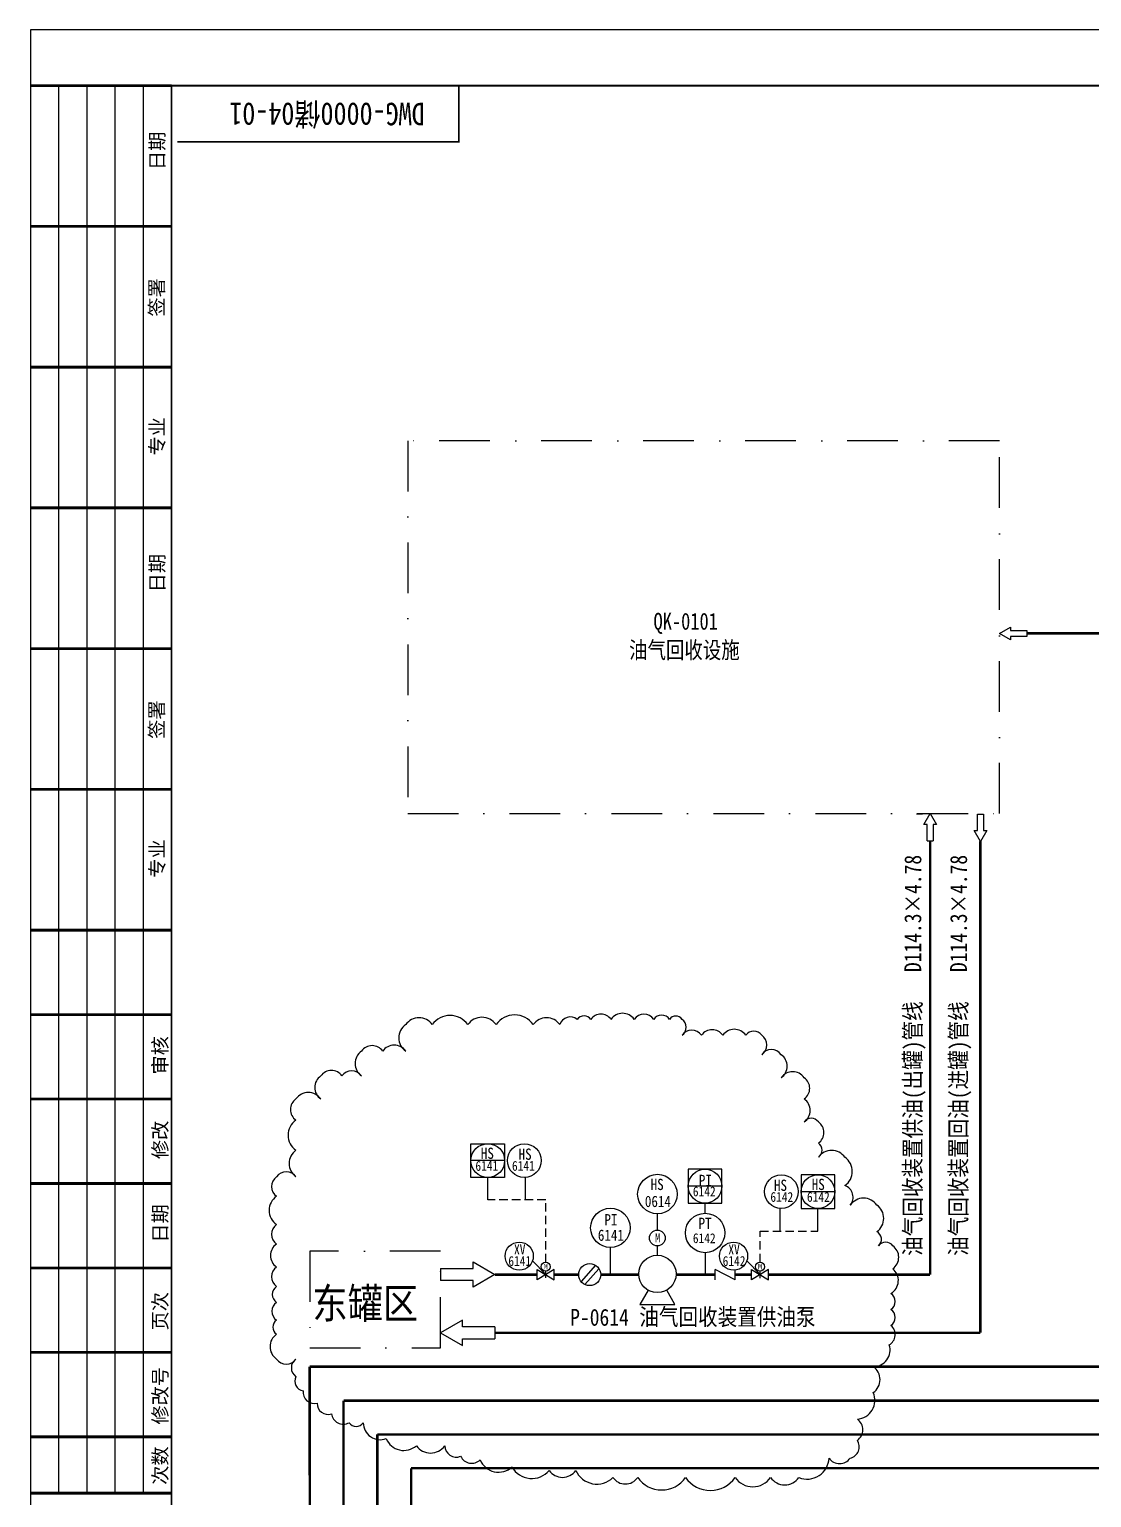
# Model space of a CAD drawing. Header units: millimetres. Extents: x 36820 to 41163, y -3485 to -2358.
# Drawn here: x 39432.8 to 39621.5, y -2735.6 to -2474.8 of the extents above; entities that cross this region are included whole.
import ezdxf
from ezdxf.enums import TextEntityAlignment as Align

# ---------------------------------------------------------------- set-up
doc = ezdxf.new("R2010")
doc.units = ezdxf.units.MM
doc.header["$LTSCALE"] = 6
doc.linetypes.add('DASHDOT', pattern=[1, 0.5, -0.25, 0, -0.25])
doc.linetypes.add('HIDDEN', pattern=[0.375, 0.25, -0.125])
for name, color, linetype in [('bc', 7, 'Continuous'), ('BZC', 7, 'Continuous'), ('DEVICE', 4, 'Continuous'), ('T-SYMBOLS_EX', 1, 'Continuous'), ('油罐标注', 7, 'Continuous')]:
    doc.layers.add(name, color=color, linetype=linetype)
doc.styles.add('HZ', font='', dxfattribs={"width": 0.8})
doc.styles.add('HZTXT', font='', dxfattribs={"width": 0.8})
doc.styles.add('ST', font='')
doc.styles.get("Standard").update_dxf_attribs({"font": ''})
doc.styles.get('HZ').set_extended_font_data('NSimSun')
doc.styles.get('HZTXT').set_extended_font_data('NSimSun')
doc.styles.get('ST').set_extended_font_data('SimSun')
doc.styles.get('Standard').set_extended_font_data('NSimSun')

msp = doc.modelspace()

# ---------------------------------------------------------------- linework, layer by layer
for p, q in [((39438.086, -2559.821), (39438.086, -2484.821)), ((39443.086, -2559.821), (39443.086, -2484.821)), ((39448.086, -2559.821), (39448.086, -2484.821)), ((39453.086, -2559.821), (39453.086, -2484.821)), ((39438.086, -2634.821), (39438.086, -2559.821)), ((39443.086, -2634.821), (39443.086, -2559.821)), ((39448.086, -2634.821), (39448.086, -2559.821)), ((39453.086, -2634.821), (39453.086, -2559.821)), ((39438.086, -2734.821), (39438.086, -2634.821)), ((39443.086, -2734.821), (39443.086, -2634.821)), ((39448.086, -2734.821), (39448.086, -2634.821)), ((39453.086, -2734.821), (39453.086, -2634.821)), ((39517.234, -2675.749), (39511.234, -2675.749)), ((39514.234, -2682.752), (39514.234, -2678.749)), ((39520.928, -2682.749), (39520.928, -2678.743)), ((39569.862, -2681.27), (39575.862, -2681.27)), ((39566.168, -2688.27), (39566.168, -2684.263)), ((39572.862, -2688.273), (39572.862, -2684.27)), ((39535.985, -2691.197), (39535.985, -2696.005)), ((39533.378, -2694.354), (39530.817, -2697.232)), ((39533.98, -2694.953), (39531.481, -2697.761)), ((39542.69, -2698.759), (39541.23, -2701.288)), ((39547.472, -2701.288), (39546.011, -2698.759)), ((39541.23, -2701.288), (39547.472, -2701.288))]:
    msp.add_line(p, q)
at = {"color": 192}
for p, q in [((39609.96, -2581.584), (39609.96, -2582.65)), ((39591.411, -2614.241), (39590.345, -2614.241)), ((39601.183, -2617.129), (39601.183, -2614.241)), ((39601.183, -2614.241), (39602.249, -2614.241)), ((39602.249, -2614.241), (39602.249, -2617.129)), ((39601.716, -2619.072), (39600.594, -2617.129)), ((39600.594, -2617.129), (39601.183, -2617.129)), ((39602.838, -2617.129), (39601.716, -2619.072)), ((39602.249, -2617.129), (39602.838, -2617.129)), ((39592.252, -2618.959), (39593.318, -2618.959))]:
    msp.add_line(p, q, dxfattribs=at)
at = {"linetype": 'HIDDEN'}
for p, q in [((39524.52, -2682.748), (39514.234, -2682.752)), ((39524.52, -2693.786), (39524.52, -2682.748)), ((39562.576, -2693.788), (39562.576, -2688.269)), ((39562.576, -2688.269), (39572.862, -2688.273))]:
    msp.add_line(p, q, dxfattribs=at)
at = {"color": 7, "lineweight": -3}
for p, q in [((39544.351, -2688.098), (39544.351, -2685.193)), ((39544.351, -2692.561), (39544.351, -2690.9))]:
    msp.add_line(p, q, dxfattribs=at)
at = {"color": 1}
for p, q in [((39558.193, -2696.909), (39554.587, -2695.106)), ((39554.587, -2696.909), (39554.587, -2695.106)), ((39558.193, -2696.909), (39558.193, -2695.106))]:
    msp.add_line(p, q, dxfattribs=at)
for points, const_width in [([(39458.086, -2484.821), (39433.086, -2484.821)], 0.5), ([(39509.086, -2484.821), (39509.086, -2494.821), (39459.086, -2494.821)], 0.3), ([(39458.086, -2509.821), (39433.086, -2509.821)], 0.5), ([(39458.086, -2534.821), (39433.086, -2534.821)], 0.5), ([(39433.086, -2559.821), (39458.086, -2559.821)], 0.5), ([(39458.086, -2559.821), (39433.086, -2559.821)], 0.5), ([(39458.086, -2559.821), (39433.086, -2559.821)], 0.5), ([(39458.086, -2584.821), (39433.086, -2584.821)], 0.5), ([(39458.086, -2609.821), (39433.086, -2609.821)], 0.5), ([(39458.086, -2634.821), (39433.086, -2634.821)], 0.5), ([(39433.086, -2634.821), (39458.086, -2634.821)], 0.5), ([(39458.086, -2634.821), (39433.086, -2634.821)], 0.5), ([(39433.086, -2634.821), (39458.086, -2634.821)], 0.5), ([(39458.086, -2634.821), (39433.086, -2634.821)], 0.5), ([(39458.086, -2649.821), (39433.086, -2649.821)], 0.5), ([(39458.086, -2664.821), (39433.086, -2664.821)], 0.5), ([(39458.086, -2679.821), (39433.086, -2679.821)], 0.5), ([(39458.086, -2694.821), (39433.086, -2694.821)], 0.5), ([(39458.086, -2709.821), (39433.086, -2709.821)], 0.5), ([(39458.086, -2724.821), (39433.086, -2724.821)], 0.5), ([(39458.086, -2734.821), (39433.086, -2734.821)], 0.5)]:
    msp.add_lwpolyline(points, dxfattribs=dict(const_width=const_width))
at = {"linetype": 'DASHDOT', "ltscale": 3}
for points in [[(39500.012, -2614.128), (39605.13, -2614.128), (39605.13, -2547.883), (39500.012, -2547.883)], [(39482.626, -2709.035), (39505.849, -2709.035), (39505.849, -2691.851), (39482.626, -2691.851)]]:
    msp.add_lwpolyline(points, close=True, dxfattribs=at)
at = {"color": 192}
for points in [[(39607.073, -2582.65), (39607.073, -2583.239), (39605.13, -2582.117), (39607.073, -2580.995), (39607.073, -2581.584)], [(39607.073, -2581.584), (39609.961, -2581.584)], [(39609.961, -2582.65), (39607.073, -2582.65)], [(39592.252, -2616.071), (39591.664, -2616.071), (39592.785, -2614.128), (39593.907, -2616.071), (39593.318, -2616.071)], [(39592.252, -2618.959), (39592.252, -2616.071)], [(39593.318, -2616.071), (39593.318, -2618.959)]]:
    msp.add_lwpolyline(points, dxfattribs=at)
for points in [[(39517.234, -2672.749), (39517.234, -2678.749), (39511.234, -2678.749), (39511.234, -2672.749)], [(39555.821, -2683.298), (39555.821, -2677.298), (39549.821, -2677.298), (39549.821, -2683.298)], [(39569.862, -2678.27), (39569.862, -2684.27), (39575.862, -2684.27), (39575.862, -2678.27)]]:
    msp.add_lwpolyline(points, close=True)
for centre, radius in [((39514.234, -2675.749), 3), ((39520.726, -2675.749), 3), ((39552.821, -2680.298), 3), ((39566.369, -2681.27), 3), ((39572.862, -2681.27), 3), ((39536.003, -2687.697), 3.5), ((39519.821, -2692.723), 2.5), ((39557.877, -2692.724), 2.5), ((39544.351, -2695.882), 3.321), ((39532.335, -2696.005), 1.952)]:
    msp.add_circle(centre, radius)
at = {"lineweight": -3}
for centre in [(39544.351, -2681.693), (39552.821, -2688.61)]:
    msp.add_circle(centre, 3.5, dxfattribs=at)
at = {"color": 7, "lineweight": -3}
msp.add_circle((39544.351, -2689.499), 1.401, dxfattribs=at)
at = {"layer": 'bc', "color": 2, "linetype": 'Continuous', "ltscale": 0.13}
for p, q in [((39552.821, -2685.11), (39552.821, -2683.298)), ((39552.821, -2692.11), (39552.821, -2696.008))]:
    msp.add_line(p, q, dxfattribs=at)
at = {"layer": 'bc', "color": 0}
for p, q in [((39524.52, -2696.006), (39522.186, -2693.532)), ((39562.576, -2696.008), (39560.242, -2693.534))]:
    msp.add_line(p, q, dxfattribs=at)
at = {"layer": 'bc', "color": 2, "linetype": 'Continuous', "ltscale": 0.13}
msp.add_lwpolyline([(39433.086, -2474.821), (40904.836, -2474.821), (40904.836, -3068.821), (39433.086, -3068.821)], close=True, dxfattribs=at)
msp.add_lwpolyline([(39433.086, -2474.821), (40904.836, -2474.821), (40904.836, -3068.821), (39433.086, -3068.821)], close=True, dxfattribs=at)
msp.add_lwpolyline([(39433.086, -2474.821), (40904.836, -2474.821), (40904.836, -3068.821), (39433.086, -3068.821)], close=True, dxfattribs=at)
at = {"layer": 'bc', "color": 2, "linetype": 'Continuous', "ltscale": 0.13, "const_width": 0.3}
msp.add_lwpolyline([(39458.086, -2484.821), (40894.836, -2484.821), (40894.836, -3058.821), (39458.086, -3058.821)], close=True, dxfattribs=at)
msp.add_lwpolyline([(39458.086, -2484.821), (40894.836, -2484.821), (40894.836, -3058.821), (39458.086, -3058.821)], close=True, dxfattribs=at)
msp.add_lwpolyline([(39458.086, -2484.821), (40894.836, -2484.821), (40894.836, -3058.821), (39458.086, -3058.821)], close=True, dxfattribs=at)
at = {"layer": 'bc', "color": 2, "linetype": 'Continuous', "ltscale": 0.13}
msp.add_lwpolyline([(39527.028, -2651.605, 0.5205671), (39522.311, -2651.605, 0.5205671), (39515.707, -2651.605, 0.5205671), (39510.676, -2651.605, 0.5205671), (39504.386, -2651.605, 0.5205671), (39499.669, -2651.605, 0.5205671), (39499.669, -2656.319, 0.5205671), (39495.581, -2656.319, 0.5205671), (39491.808, -2656.319, 0.5205671), (39491.808, -2660.718, 0.5205671), (39488.348, -2660.718, 0.5205671), (39484.575, -2660.718, 0.5205671), (39484.575, -2664.803, 0.5205671), (39480.172, -2664.803, 0.5205671), (39480.172, -2668.574, 0.5205671), (39480.172, -2673.916, 0.5205671), (39480.172, -2678.629, 0.5205671), (39476.713, -2678.629, 0.5205671), (39476.713, -2682.086, 0.5205671), (39476.713, -2687.114, 0.5205671), (39476.713, -2690.57, 0.5205671), (39476.713, -2694.655, 0.5205671), (39476.713, -2698.112, 0.5205671), (39476.713, -2700.94, 0.5205671), (39476.713, -2704.082, 0.5205671), (39476.713, -2706.596, 0.5205671), (39476.713, -2710.995, 0.5205671), (39480.172, -2710.995, 0.5205671), (39480.172, -2714.138, 0.5205671), (39481.43, -2716.652, 0.5205671), (39483.946, -2718.851, 0.5205671), (39486.462, -2720.737, 0.5205671), (39489.606, -2722.308, 0.5205671), (39492.122, -2722.308, 0.5205671), (39496.21, -2725.136, 0.5205671), (39501.556, -2726.393, 0.5205671), (39506.588, -2726.393, 0.5205671), (39509.418, -2728.278, 0.5205671), (39512.877, -2728.907, 0.5205671), (39518.538, -2730.164, 0.5205671), (39525.142, -2730.792, 0.5205671), (39529.859, -2730.792, 0.5205671), (39536.463, -2732.049, 0.5205671), (39540.865, -2732.049, 0.5205671), (39549.356, -2732.049, 0.5205671), (39558.161, -2732.049, 0.5205671), (39564.451, -2732.049, 0.5205671), (39569.482, -2732.049, 0.5205671), (39574.828, -2728.593, 0.5205671), (39578.602, -2728.593, 0.5205671), (39579.86, -2725.45, 0.5205671), (39579.86, -2721.679, 0.5205671), (39582.69, -2716.966, 0.5205671), (39582.69, -2712.345, 0.5205671), (39585.52, -2708.482, 0.5205671), (39585.835, -2705.025, 0.5205671), (39585.835, -2702.197, 0.5205671), (39585.835, -2699.369, 0.5205671), (39586.149, -2694.969, 0.5205671), (39586.149, -2690.884, 0.5205671), (39583.633, -2690.884, 0.5205671), (39583.319, -2688.37, 0.5205671), (39583.319, -2683.657, 0.5205671), (39578.602, -2683.657, 0.5205671), (39577.658, -2680.2, 0.5205671), (39577.658, -2675.173, 0.5205671), (39572.941, -2675.173, 0.5205671), (39572.941, -2672.659, 0.5205671), (39572.941, -2668.888, 0.5205671), (39570.426, -2668.888, 0.5205671), (39570.426, -2664.803, 0.5205671), (39570.426, -2661.032, 0.5205671), (39566.337, -2661.032, 0.5205671), (39566.337, -2656.947, 0.5205671), (39562.878, -2656.947, 0.5205671), (39562.878, -2653.49, 0.5205671), (39560.048, -2653.49, 0.5205671), (39555.96, -2653.49, 0.5205671), (39552.186, -2653.49, 0.5205671), (39548.727, -2653.49, 0.5205671), (39548.727, -2650.662, 0.5205671), (39546.526, -2650.662, 0.5205671), (39543.695, -2650.662, 0.5205671), (39540.236, -2650.662, 0.5205671), (39536.11, -2650.662, 0.5205671), (39532.556, -2650.662, 0.5205671), (39530.117, -2650.662, 0.5205671)], format="xyb", close=True, dxfattribs=at)
at = {"layer": 'BZC', "color": 1}
for p, q in [((39511.624, -2694.94), (39511.624, -2693.762)), ((39511.624, -2693.762), (39515.51, -2696.006)), ((39505.849, -2694.94), (39511.624, -2694.94)), ((39505.849, -2694.94), (39505.849, -2697.072)), ((39515.51, -2696.006), (39511.624, -2698.25)), ((39511.624, -2697.072), (39505.849, -2697.072)), ((39511.624, -2698.25), (39511.624, -2697.072)), ((39509.735, -2704.102), (39505.849, -2706.345)), ((39509.735, -2705.279), (39509.735, -2704.102)), ((39505.849, -2706.345), (39509.735, -2708.589)), ((39515.51, -2705.279), (39509.735, -2705.279)), ((39515.51, -2705.279), (39515.51, -2707.411)), ((39509.735, -2707.411), (39515.51, -2707.411)), ((39509.735, -2708.589), (39509.735, -2707.411))]:
    msp.add_line(p, q, dxfattribs=at)
at = {"layer": 'BZC', "color": 192}
for points, const_width in [([(39609.96, -2582.117), (39626.987, -2582.117)], 0.45), ([(39592.785, -2618.959), (39592.786, -2696.005)], 0.45), ([(39601.716, -2619.072), (39601.716, -2706.344)], 0.45), ([(39515.51, -2696.006), (39523.02, -2696.006)], 0.45), ([(39523.02, -2696.006), (39520.079, -2696.006)], 0.18), ([(39530.382, -2696.006), (39526.02, -2696.006)], 0.45), ([(39541.032, -2696.008), (39534.287, -2696.005)], 0.45), ([(39547.67, -2696.008), (39554.587, -2696.008)], 0.45), ([(39558.193, -2696.008), (39561.076, -2696.008)], 0.45), ([(39564.076, -2696.008), (39592.786, -2696.005)], 0.45), ([(39515.51, -2706.346), (39601.716, -2706.344)], 0.45), ([(39494.621, -2724.394), (39991.497, -2724.391)], 0.45), ([(39494.621, -2724.394), (39494.627, -2788.763)], 0.45)]:
    msp.add_lwpolyline(points, dxfattribs=dict(at, const_width=const_width))
at = {"layer": 'BZC', "color": 51, "const_width": 0.45}
for points in [[(39482.626, -2712.346), (39791.987, -2712.342)], [(39482.626, -2712.346), (39482.627, -2788.763)]]:
    msp.add_lwpolyline(points, dxfattribs=at)
at = {"layer": 'BZC', "color": 11, "const_width": 0.45}
for points in [[(39488.626, -2718.394), (39892.693, -2718.39)], [(39488.626, -2718.394), (39488.627, -2788.763)]]:
    msp.add_lwpolyline(points, dxfattribs=at)
at = {"layer": 'BZC', "color": 1, "const_width": 0.45}
for points in [[(39500.626, -2730.394), (40090.841, -2730.391)], [(39500.626, -2730.394), (39500.627, -2788.763)]]:
    msp.add_lwpolyline(points, dxfattribs=at)
at = {"layer": 'BZC', "color": 150}
for centre in [(39524.52, -2694.596), (39562.576, -2694.598)]:
    msp.add_circle(centre, 0.81, dxfattribs=at)
at = {"layer": 'DEVICE', "color": 0}
msp.add_line((39555.821, -2680.298), (39549.821, -2680.298), dxfattribs=at)
at = {"layer": 'T-SYMBOLS_EX', "linetype": 'Continuous'}
for p, q in [((39523.02, -2696.906), (39523.02, -2695.106)), ((39523.02, -2695.106), (39526.02, -2696.906)), ((39523.02, -2696.906), (39523.02, -2695.106)), ((39526.02, -2695.106), (39523.02, -2696.906)), ((39524.52, -2696.606), (39524.52, -2695.406)), ((39526.02, -2696.906), (39526.02, -2695.106)), ((39526.02, -2696.906), (39526.02, -2695.106)), ((39561.076, -2696.908), (39561.076, -2695.108)), ((39561.076, -2695.108), (39564.076, -2696.908)), ((39561.076, -2696.908), (39561.076, -2695.108)), ((39564.076, -2695.108), (39561.076, -2696.908)), ((39562.576, -2696.608), (39562.576, -2695.408)), ((39564.076, -2696.908), (39564.076, -2695.108)), ((39564.076, -2696.908), (39564.076, -2695.108))]:
    msp.add_line(p, q, dxfattribs=at)

# ---------------------------------------------------------------- texts
at = {"style": 'ST', "width": 0.85}
msp.add_text('DWG-0000储04-01', height=4, rotation=180, dxfattribs=at).set_placement((39485.684, -2489.955), align=Align.MIDDLE)
at = {"style": 'ST'}
for s, p in [('日期', (39456.778, -2496.399)), ('签署', (39456.689, -2522.43)), ('专业', (39456.769, -2547.112)), ('日期', (39456.778, -2571.399)), ('签署', (39456.689, -2597.43)), ('专业', (39456.769, -2622.112)), ('审核', (39457.312, -2657.048)), ('修改', (39457.312, -2672.075)), ('日期', (39457.312, -2686.914)), ('页次', (39457.312, -2702.505)), ('修改号', (39457.312, -2717.532)), ('次数', (39457.312, -2729.929))]:
    msp.add_text(s, height=2.5, rotation=90, dxfattribs=at).set_placement(p, align=Align.CENTER)
at = {"lineweight": -3, "style": 'HZTXT', "width": 0.85}
for s, height, p in [('HS', 2, (39544.315, -2679.985)), ('PT', 2, (39552.821, -2686.901)), ('M', 1.6, (39544.41, -2689.485))]:
    msp.add_text(s, height=height, dxfattribs=at).set_placement(p, align=Align.MIDDLE)
for s, p in [('0614', (39542.135, -2683.996)), ('6141', (39533.788, -2690))]:
    msp.add_text(s, height=2, dxfattribs=at).set_placement(p)
at = {"style": 'HZTXT', "width": 0.85}
msp.add_text('PI', height=2, dxfattribs=at).set_placement((39536.102, -2686.259), align=Align.MIDDLE)
at = {"style": 'HZ', "width": 0.85}
msp.add_text('东罐区', height=5.4, dxfattribs=at).set_placement((39483.093, -2703.81))
at = {"layer": 'BZC', "color": 192, "style": 'HZTXT', "width": 0.85}
for s, p in [('油气回收装置供油(出罐)管线   D114.3×4.78', (39591.169, -2692.678)), ('油气回收装置回油(进罐)管线   D114.3×4.78', (39599.293, -2692.678))]:
    msp.add_text(s, height=3, rotation=89.96522, dxfattribs=at).set_placement(p)
at = {"layer": 'BZC', "color": 150}
for p in [(39524.174, -2695.063), (39562.229, -2695.064)]:
    msp.add_text('M', height=0.972, dxfattribs=at).set_placement(p)
at = {"layer": 'BZC', "color": 192, "style": 'HZTXT', "width": 0.85}
msp.add_text('油气回收装置供油泵', height=3, rotation=359.96522, dxfattribs=at).set_placement((39556.793, -2705.009), align=Align.CENTER)
msp.add_text('P-0614', height=3, dxfattribs=at).set_placement((39528.867, -2705.085))
at = {"layer": 'DEVICE', "color": 0, "width": 0.85}
for s, p in [('HS', (39513.006, -2675.457)), ('HS', (39519.712, -2675.614)), ('PI', (39551.708, -2680.272)), ('HS', (39565.057, -2681.135)), ('HS', (39571.763, -2680.977))]:
    msp.add_text(s, height=2, dxfattribs=at).set_placement(p)
for s, rotation, p in [('6141', 0.21463, (39512.044, -2677.564)), ('6141', 0.21463, (39518.537, -2677.564)), ('6142', 359.78537, (39550.648, -2682.097)), ('6142', 359.78537, (39564.42, -2683.069)), ('6142', 359.78537, (39570.913, -2683.069)), ('6142', 359.78537, (39550.648, -2690.408)), ('XV', 0.21463, (39518.901, -2692.406)), ('XV', 0.21463, (39556.957, -2692.408)), ('6141', 0.21463, (39517.896, -2694.459)), ('6142', 0.21463, (39555.952, -2694.461))]:
    msp.add_text(s, height=1.75, rotation=rotation, dxfattribs=at).set_placement(p)
at = {"layer": '油罐标注', "style": 'HZ', "width": 0.8}
for s, p in [('QK-0101', (39543.669, -2581.453)), ('油气回收设施', (39539.328, -2586.551))]:
    msp.add_text(s, height=3, dxfattribs=at).set_placement(p)

doc.saveas('drawing.dxf')
